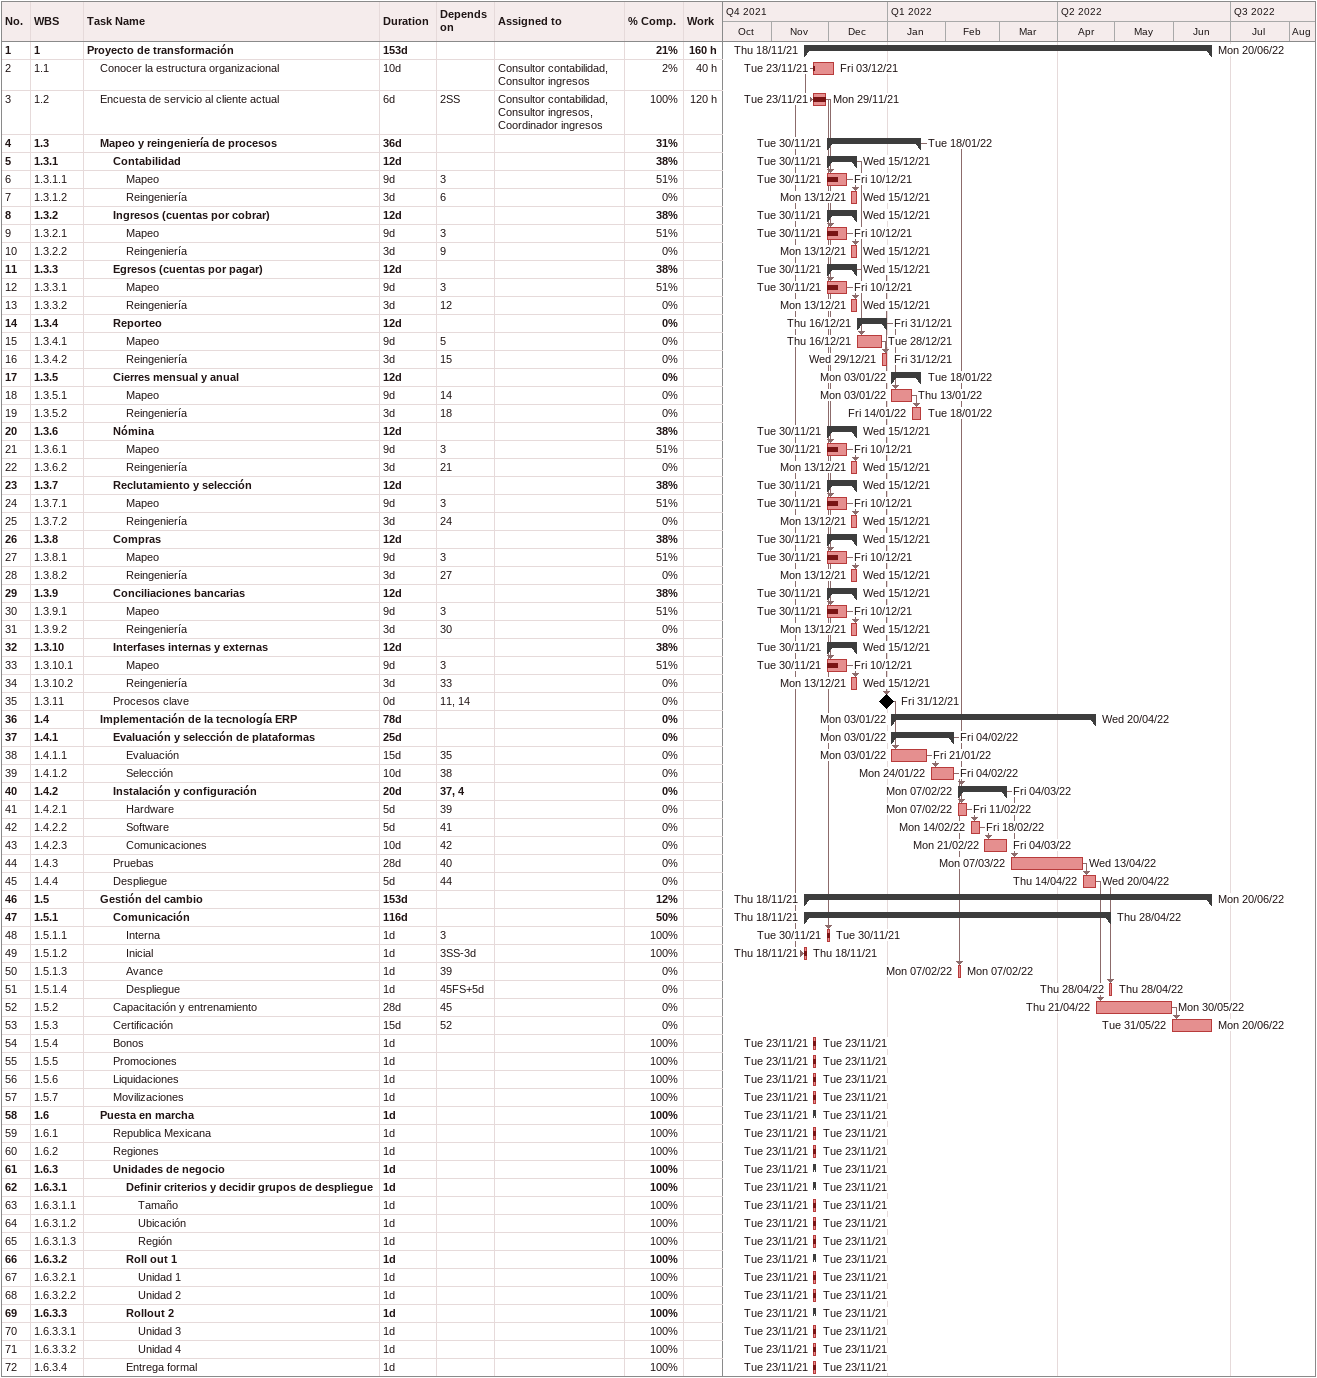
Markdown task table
| ID | WBS | Task | Duration | Start | Finish | Predecessors | Resources | % complete | Work (h) |
|---|---|---|---|---|---|---|---|---|---|
| 1 | 1 | **Proyecto de transformación** | 153d | 2021-11-18 | 2022-06-20 |  |  | 21 | 160 |
| 2 | 1.1 | Conocer la estructura organizacional | 10d | 2021-11-23 | 2021-12-03 |  | Consultor contabilidad, Consultor ingresos | 2 | 40 |
| 3 | 1.2 | Encuesta de servicio al cliente actual | 6d | 2021-11-23 | 2021-11-29 | 2SS | Consultor contabilidad, Consultor ingresos, Coordinador ingresos | 100 | 120 |
| 4 | 1.3 | **Mapeo y reingeniería de procesos** | 36d | 2021-11-30 | 2022-01-18 |  |  | 31 |  |
| 5 | 1.3.1 | **Contabilidad** | 12d | 2021-11-30 | 2021-12-15 |  |  | 38 |  |
| 6 | 1.3.1.1 | Mapeo | 9d | 2021-11-30 | 2021-12-10 | 3 |  | 51 |  |
| 7 | 1.3.1.2 | Reingeniería | 3d | 2021-12-13 | 2021-12-15 | 6 |  | 0 |  |
| 8 | 1.3.2 | **Ingresos (cuentas por cobrar)** | 12d | 2021-11-30 | 2021-12-15 |  |  | 38 |  |
| 9 | 1.3.2.1 | Mapeo | 9d | 2021-11-30 | 2021-12-10 | 3 |  | 51 |  |
| 10 | 1.3.2.2 | Reingeniería | 3d | 2021-12-13 | 2021-12-15 | 9 |  | 0 |  |
| 11 | 1.3.3 | **Egresos (cuentas por pagar)** | 12d | 2021-11-30 | 2021-12-15 |  |  | 38 |  |
| 12 | 1.3.3.1 | Mapeo | 9d | 2021-11-30 | 2021-12-10 | 3 |  | 51 |  |
| 13 | 1.3.3.2 | Reingeniería | 3d | 2021-12-13 | 2021-12-15 | 12 |  | 0 |  |
| 14 | 1.3.4 | **Reporteo** | 12d | 2021-12-16 | 2021-12-31 |  |  | 0 |  |
| 15 | 1.3.4.1 | Mapeo | 9d | 2021-12-16 | 2021-12-28 | 5 |  | 0 |  |
| 16 | 1.3.4.2 | Reingeniería | 3d | 2021-12-29 | 2021-12-31 | 15 |  | 0 |  |
| 17 | 1.3.5 | **Cierres mensual y anual** | 12d | 2022-01-03 | 2022-01-18 |  |  | 0 |  |
| 18 | 1.3.5.1 | Mapeo | 9d | 2022-01-03 | 2022-01-13 | 14 |  | 0 |  |
| 19 | 1.3.5.2 | Reingeniería | 3d | 2022-01-14 | 2022-01-18 | 18 |  | 0 |  |
| 20 | 1.3.6 | **Nómina** | 12d | 2021-11-30 | 2021-12-15 |  |  | 38 |  |
| 21 | 1.3.6.1 | Mapeo | 9d | 2021-11-30 | 2021-12-10 | 3 |  | 51 |  |
| 22 | 1.3.6.2 | Reingeniería | 3d | 2021-12-13 | 2021-12-15 | 21 |  | 0 |  |
| 23 | 1.3.7 | **Reclutamiento y selección** | 12d | 2021-11-30 | 2021-12-15 |  |  | 38 |  |
| 24 | 1.3.7.1 | Mapeo | 9d | 2021-11-30 | 2021-12-10 | 3 |  | 51 |  |
| 25 | 1.3.7.2 | Reingeniería | 3d | 2021-12-13 | 2021-12-15 | 24 |  | 0 |  |
| 26 | 1.3.8 | **Compras** | 12d | 2021-11-30 | 2021-12-15 |  |  | 38 |  |
| 27 | 1.3.8.1 | Mapeo | 9d | 2021-11-30 | 2021-12-10 | 3 |  | 51 |  |
| 28 | 1.3.8.2 | Reingeniería | 3d | 2021-12-13 | 2021-12-15 | 27 |  | 0 |  |
| 29 | 1.3.9 | **Conciliaciones bancarias** | 12d | 2021-11-30 | 2021-12-15 |  |  | 38 |  |
| 30 | 1.3.9.1 | Mapeo | 9d | 2021-11-30 | 2021-12-10 | 3 |  | 51 |  |
| 31 | 1.3.9.2 | Reingeniería | 3d | 2021-12-13 | 2021-12-15 | 30 |  | 0 |  |
| 32 | 1.3.10 | **Interfases internas y externas** | 12d | 2021-11-30 | 2021-12-15 |  |  | 38 |  |
| 33 | 1.3.10.1 | Mapeo | 9d | 2021-11-30 | 2021-12-10 | 3 |  | 51 |  |
| 34 | 1.3.10.2 | Reingeniería | 3d | 2021-12-13 | 2021-12-15 | 33 |  | 0 |  |
| 35 | 1.3.11 | Procesos clave | 0d | 2021-12-31 | 2021-12-31 | 11, 14 |  | 0 |  |
| 36 | 1.4 | **Implementación de la tecnología ERP** | 78d | 2022-01-03 | 2022-04-20 |  |  | 0 |  |
| 37 | 1.4.1 | **Evaluación y selección de plataformas** | 25d | 2022-01-03 | 2022-02-04 |  |  | 0 |  |
| 38 | 1.4.1.1 | Evaluación | 15d | 2022-01-03 | 2022-01-21 | 35 |  | 0 |  |
| 39 | 1.4.1.2 | Selección | 10d | 2022-01-24 | 2022-02-04 | 38 |  | 0 |  |
| 40 | 1.4.2 | **Instalación y configuración** | 20d | 2022-02-07 | 2022-03-04 | 37, 4 |  | 0 |  |
| 41 | 1.4.2.1 | Hardware | 5d | 2022-02-07 | 2022-02-11 | 39 |  | 0 |  |
| 42 | 1.4.2.2 | Software | 5d | 2022-02-14 | 2022-02-18 | 41 |  | 0 |  |
| 43 | 1.4.2.3 | Comunicaciones | 10d | 2022-02-21 | 2022-03-04 | 42 |  | 0 |  |
| 44 | 1.4.3 | Pruebas | 28d | 2022-03-07 | 2022-04-13 | 40 |  | 0 |  |
| 45 | 1.4.4 | Despliegue | 5d | 2022-04-14 | 2022-04-20 | 44 |  | 0 |  |
| 46 | 1.5 | **Gestión del cambio** | 153d | 2021-11-18 | 2022-06-20 |  |  | 12 |  |
| 47 | 1.5.1 | **Comunicación** | 116d | 2021-11-18 | 2022-04-28 |  |  | 50 |  |
| 48 | 1.5.1.1 | Interna | 1d | 2021-11-30 | 2021-11-30 | 3 |  | 100 |  |
| 49 | 1.5.1.2 | Inicial | 1d | 2021-11-18 | 2021-11-18 | 3SS-3d |  | 100 |  |
| 50 | 1.5.1.3 | Avance | 1d | 2022-02-07 | 2022-02-07 | 39 |  | 0 |  |
| 51 | 1.5.1.4 | Despliegue | 1d | 2022-04-28 | 2022-04-28 | 45FS+5d |  | 0 |  |
| 52 | 1.5.2 | Capacitación y entrenamiento | 28d | 2022-04-21 | 2022-05-30 | 45 |  | 0 |  |
| 53 | 1.5.3 | Certificación | 15d | 2022-05-31 | 2022-06-20 | 52 |  | 0 |  |
| 54 | 1.5.4 | Bonos | 1d | 2021-11-23 | 2021-11-23 |  |  | 100 |  |
| 55 | 1.5.5 | Promociones | 1d | 2021-11-23 | 2021-11-23 |  |  | 100 |  |
| 56 | 1.5.6 | Liquidaciones | 1d | 2021-11-23 | 2021-11-23 |  |  | 100 |  |
| 57 | 1.5.7 | Movilizaciones | 1d | 2021-11-23 | 2021-11-23 |  |  | 100 |  |
| 58 | 1.6 | **Puesta en marcha** | 1d | 2021-11-23 | 2021-11-23 |  |  | 100 |  |
| 59 | 1.6.1 | Republica Mexicana | 1d | 2021-11-23 | 2021-11-23 |  |  | 100 |  |
| 60 | 1.6.2 | Regiones | 1d | 2021-11-23 | 2021-11-23 |  |  | 100 |  |
| 61 | 1.6.3 | **Unidades de negocio** | 1d | 2021-11-23 | 2021-11-23 |  |  | 100 |  |
| 62 | 1.6.3.1 | **Definir criterios y decidir grupos de despliegue** | 1d | 2021-11-23 | 2021-11-23 |  |  | 100 |  |
| 63 | 1.6.3.1.1 | Tamaño | 1d | 2021-11-23 | 2021-11-23 |  |  | 100 |  |
| 64 | 1.6.3.1.2 | Ubicación | 1d | 2021-11-23 | 2021-11-23 |  |  | 100 |  |
| 65 | 1.6.3.1.3 | Región | 1d | 2021-11-23 | 2021-11-23 |  |  | 100 |  |
| 66 | 1.6.3.2 | **Roll out 1** | 1d | 2021-11-23 | 2021-11-23 |  |  | 100 |  |
| 67 | 1.6.3.2.1 | Unidad 1 | 1d | 2021-11-23 | 2021-11-23 |  |  | 100 |  |
| 68 | 1.6.3.2.2 | Unidad 2 | 1d | 2021-11-23 | 2021-11-23 |  |  | 100 |  |
| 69 | 1.6.3.3 | **Rollout 2** | 1d | 2021-11-23 | 2021-11-23 |  |  | 100 |  |
| 70 | 1.6.3.3.1 | Unidad 3 | 1d | 2021-11-23 | 2021-11-23 |  |  | 100 |  |
| 71 | 1.6.3.3.2 | Unidad 4 | 1d | 2021-11-23 | 2021-11-23 |  |  | 100 |  |
| 72 | 1.6.3.4 | Entrega formal | 1d | 2021-11-23 | 2021-11-23 |  |  | 100 |  |
